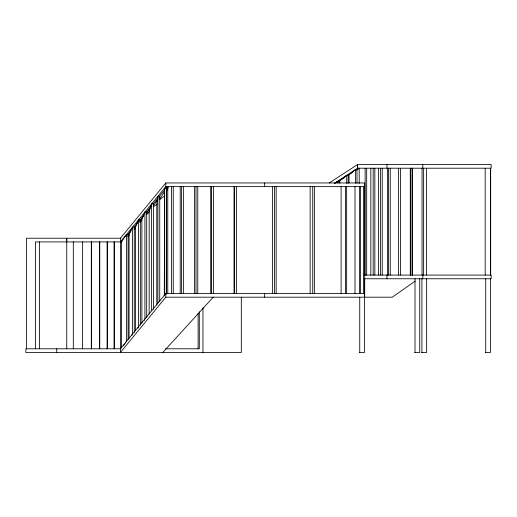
<?xml version="1.0" encoding="UTF-8"?>
<svg xmlns="http://www.w3.org/2000/svg" width="517" height="517" viewBox="0 0 517 517"><rect width="100%" height="100%" fill="white"/><g stroke="black" fill="none" stroke-linecap="round" stroke-linejoin="round"><path stroke-width="0.78" d="M56.747 352.471L56.747 348.788M164.606 188.808L164.296 295.898M166.312 293.818L166.48 188.085L164.639 188.072L164.639 294.942M157.788 197.009L156.787 203.653L156.787 304.901M159.507 197.759L159.734 196.286L157.898 196.273L157.898 303.143M153.413 309.192L153.413 203.931L151.617 203.911L149.155 211.298L149.155 314.149M146.692 317.348L146.692 212.08L144.922 212.067L141.897 219.447L141.897 323.106M144.314 320.417L144.922 318.937L144.922 212.067M140.34 325.064L140.34 219.796L138.575 219.783L135.402 227.163L135.402 330.822M137.942 328.127L138.575 326.654L138.575 219.783M139.706 221.27L140.34 219.796M166.312 191.762L168.303 187.367M134.271 332.431L134.271 227.163L132.52 227.15L129.056 234.531L129.056 338.189M131.893 335.365L132.52 334.021L132.52 227.15M139.92 221.541L143.409 215.757M134.161 228.165L136.992 223.473M146.485 213.721L150.389 207.608M159.585 199.329L164.464 191.762M153.478 205.695L157.342 199.963M128.1 339.811L128.1 234.55L126.458 234.531L121.43 241.917L121.43 347.986M123.524 345.711L124.364 344.477M125.204 343.249L126.458 341.407L126.458 234.531M127.757 235.151L130.788 230.84M364.711 297.197L364.711 182.953L165.815 182.953L120.39 238.234L120.39 352.471L165.815 297.197L165.815 293.507L364.711 293.507M120.39 241.917L165.815 186.637L165.815 182.953M127.996 234.55L131.066 230.815M134.136 227.079L137.716 222.724M139.758 220.236L143.849 215.259M146.408 212.151L151.009 206.548M153.051 204.06L158.163 197.837M159.191 196.596L164.813 189.745M165.834 188.505L167.366 186.637M165.815 293.507L120.39 348.788L25.85 348.788L25.85 352.471L241.31 352.471L241.31 297.197M162.803 352.471L213.217 297.197M139.764 222.465L141.774 220.455M134.149 229.257L135.758 227.68M146.809 214.264L149.516 211.783M127.764 236.372L129.392 234.983M347.786 175.774L355.502 169.576L356.995 169.576L356.995 183.231M338.616 181.551L346.681 175.315L348.128 175.315L348.128 183.348M335.048 183.238L337.485 181.293L338.952 181.293L338.952 182.902M159.779 199.51L164.613 195.904M356.782 170.003L359.205 168.212L359.205 183.477M153.413 206.729L157.09 204.086M415.203 281.074L392.28 297.197L165.815 297.197M329.277 182.953L357.596 164.529L491.15 164.529L491.15 168.212L357.596 168.212L334.331 183.348M338.719 181.293L344.755 177.37M347.437 175.625L352.801 172.135M356.148 169.957L358.83 168.212M165.815 186.637L364.711 186.637M121.043 238.234L26.477 238.234L26.477 348.788M122.006 241.917L35.395 241.917L35.395 348.788M364.071 275.083L491.15 275.083L491.15 278.766L364.026 278.766M165.446 348.788L199.303 348.788L199.303 311.829M359.328 352.471L364.466 352.471L364.466 278.766M414.608 352.471L419.752 352.471L419.752 278.766M421.51 352.471L426.648 352.471L426.648 278.766M485.314 352.471L490.452 352.471L490.452 278.766M490.678 168.212L490.678 275.083M490.478 168.212L490.478 275.083M485.721 278.766L485.721 352.471M485.185 168.212L485.185 275.083M426.499 168.212L426.499 275.083M423.636 168.212L423.636 275.083M422.783 164.529L422.783 168.212M422.783 275.083L422.783 278.766M422.059 168.212L422.059 275.083M421.917 278.766L421.917 352.471M415.015 278.766L415.015 352.471M412.56 168.212L412.56 275.083M412.12 168.212L412.12 275.083M410.724 168.212L410.724 275.083M410.285 168.212L410.285 275.083M400.423 168.212L400.423 275.083M398.497 168.212L398.581 275.083M390.257 168.212L390.257 275.083M388.448 168.212L388.448 275.083M387.453 168.212L387.453 275.083M386.955 164.529L386.955 168.212M386.955 275.083L386.955 278.766M382.231 168.212L382.231 275.083M380.506 168.212L380.506 275.083M378.593 168.212L378.593 275.083M374.844 168.212L374.844 275.083M373.177 168.212L373.177 275.083M370.825 168.212L370.825 275.083M366.682 168.212L366.682 275.083M365.118 168.212L365.118 275.083M363.483 186.637L363.483 293.507M360.543 186.637L360.543 293.507M359.735 297.197L359.735 352.471M359.457 186.637L359.457 293.507M355.502 169.576L355.502 183.231M354.992 186.637L354.992 293.507M349.027 174.895L349.027 182.953M346.681 175.315L346.681 183.348M346.655 186.637L346.655 293.507M345.569 186.637L345.569 293.507M341.104 186.637L341.104 293.507M339.824 180.588L339.805 183.063M337.485 181.293L337.485 182.902M314.355 186.637L314.355 293.507M312.733 186.637L312.733 293.507M310.135 186.637L310.135 293.507M276.136 186.637L276.136 293.507M274.411 186.637L274.411 293.507M272.446 186.637L272.446 293.507M264.678 182.953L264.678 186.637M264.678 293.507L264.678 297.197M236.379 186.637L236.379 293.507M234.544 186.637L234.544 293.507M234.033 186.637L234.033 293.507M213.398 186.637L213.398 293.507M211.582 186.637L211.582 293.507M210.716 186.637L210.716 293.507M202.961 307.673L202.961 352.471M198.108 313.431L198.108 348.788M197.772 186.637L197.772 293.507M196.008 186.637L196.008 293.507M194.386 186.637L194.386 293.507M183.361 186.637L183.361 293.507M181.577 186.637L181.577 293.507M180.207 186.637L180.207 293.507M173.253 186.637L173.253 293.507M171.515 186.637L171.515 293.507M167.773 186.637L167.773 293.507M166.48 188.085L166.48 294.154M159.734 196.286L159.734 301.553M151.617 203.911L151.617 310.788M114.567 241.917L114.567 348.788M114.044 241.917L114.044 348.788M107.484 241.917L107.484 348.788M107.097 241.917L107.097 348.788M99.768 241.917L99.768 348.788M99.555 241.917L99.555 348.788M91.451 241.917L91.451 348.788M91.322 241.917L91.322 348.788M82.642 241.917L82.578 348.788M73.304 241.917L73.304 348.788M66.745 348.788L66.745 238.234L66.732 241.917M39.389 241.917L39.389 348.788M357.628 168.212L357.596 164.529L357.596 168.212"/></g></svg>
